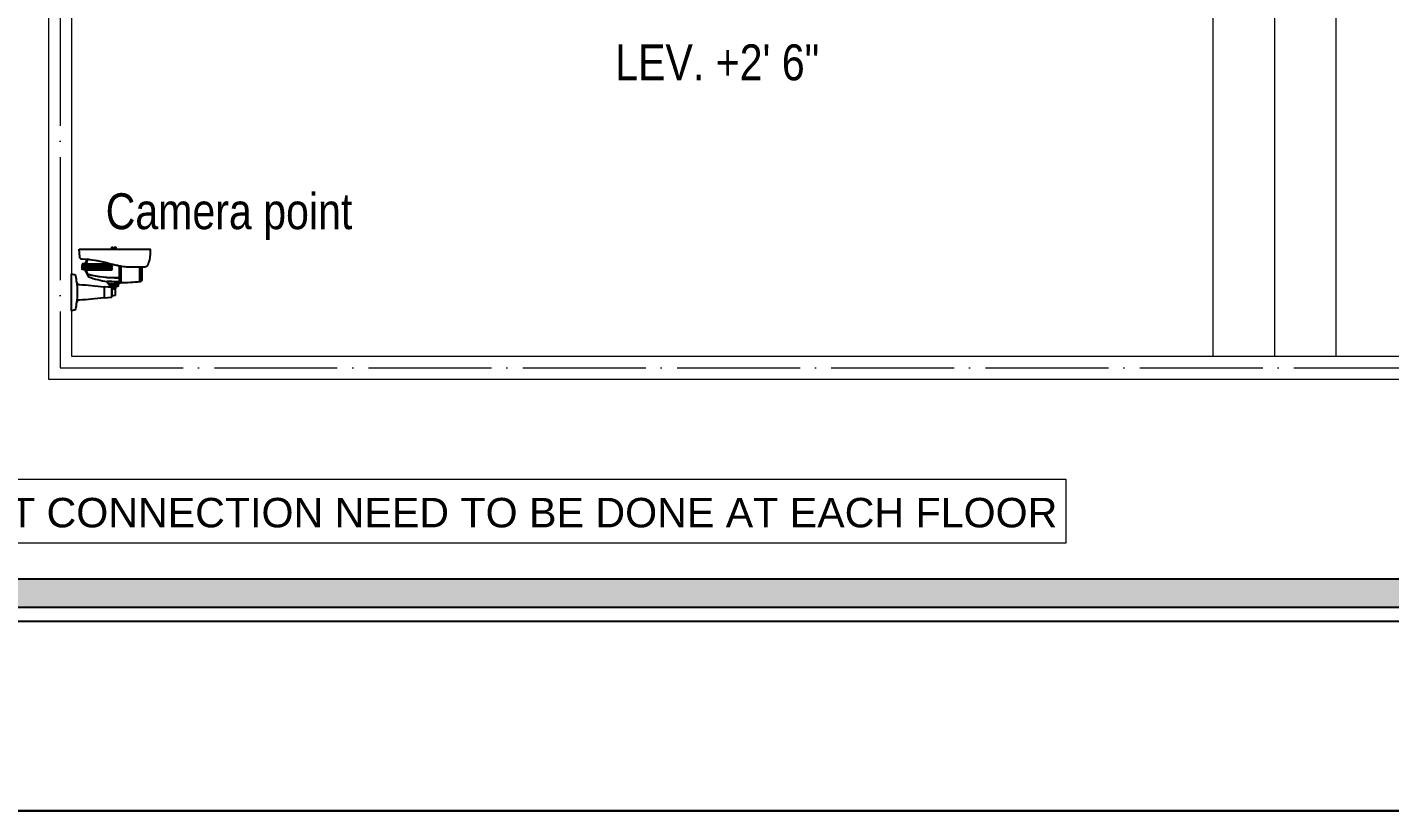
# Model space of a CAD drawing. Header units: millimetres. Extents: x 56222 to 3066687, y -650199 to -121287.
# Drawn here: x 147411.7 to 147677.7, y -180034.6 to -179881.6 of the extents above; entities that cross this region are included whole.
import ezdxf

# ---------------------------------------------------------------- set-up
doc = ezdxf.new("R2010")
doc.units = ezdxf.units.MM
doc.header["$MEASUREMENT"] = 0
doc.linetypes.add('ACAD_ISO04W100', pattern=[30, 24, -3, 0, -3])
doc.linetypes.add('DASHED', pattern=[0.75, 0.5, -0.25])
for name, color, linetype, lineweight in [('Electrical', 84, 'Continuous', 30), ('furniture dimensions', 1, 'DASHED', 0), ('GROUND FLOOR', 7, 'Continuous', 9), ('NAME PLATE', 7, 'Continuous', 25), ('XX~SLAB ( BEAM )~ ( DIM )', 7, 'Continuous', 9)]:
    doc.layers.add(name, color=color, linetype=linetype, lineweight=lineweight)
doc.layers.add('GROUND FLOOR  ( Text )', color=251, linetype='Continuous')
doc.styles.add("Cn_BT_0'-0", font='swissc.ttf')
doc.styles.get("Standard").update_dxf_attribs({"font": 'arial.ttf', "height": 6})

# ---------------------------------------------------------------- blocks, each defined once
blk = doc.blocks.new('LAYOUT FILE')
at = {"layer": 'NAME PLATE', "true_color": 0xd39e00}
h = blk.add_hatch(color=42, dxfattribs=at)
h.paths.add_polyline_path([(3346889.83, -513806.18), (3346889.83, -514260.7), (3347535.56, -514260.7), (3347535.56, -513806.18)])
h.paths.add_polyline_path([(3346894.36, -513810.71), (3347531.03, -513810.71), (3347531.03, -514256.17), (3346894.36, -514256.17)], flags=16)
at = {"layer": 'NAME PLATE', "color": 42, "true_color": 0xd39e00}
for points in [[(3346887.56, -513803.91), (3347537.83, -513803.91), (3347537.83, -514262.96), (3346887.56, -514262.96)], [(3346889.83, -513806.18), (3347535.56, -513806.18), (3347535.56, -514260.7), (3346889.83, -514260.7)], [(3346894.36, -513810.71), (3347531.03, -513810.71), (3347531.03, -514256.17), (3346894.36, -514256.17)]]:
    blk.add_lwpolyline(points, close=True, dxfattribs=at)
blk = doc.blocks.new('HB75_SIDE-WALL')
at = {"color": 30, "lineweight": 0, "true_color": 0xf26722}
for p, q in [((-3.67, 3.73), (-3.67, 3.6)), ((-3.65, 3.73), (-3.65, 3.6)), ((-3.63, 3.73), (-3.63, 3.6)), ((-3.61, 3.73), (-3.61, 3.6)), ((-3.59, 3.73), (-3.59, 3.6)), ((-3.57, 3.73), (-3.57, 3.6)), ((-3.55, 3.73), (-3.55, 3.6)), ((-3.53, 3.73), (-3.53, 3.6)), ((-3.51, 3.69), (-3.51, 3.6)), ((-3.5, 3.69), (-3.5, 3.6)), ((-3.48, 3.69), (-3.48, 3.6)), ((-3.46, 3.69), (-3.46, 3.6)), ((-3.44, 3.73), (-3.44, 3.6)), ((-3.42, 3.73), (-3.42, 3.6)), ((-3.4, 3.73), (-3.4, 3.6)), ((-3.38, 3.73), (-3.38, 3.6)), ((-3.36, 3.73), (-3.36, 3.6)), ((-3.34, 3.73), (-3.34, 3.6)), ((-3.32, 3.73), (-3.32, 3.6)), ((-3.3, 3.73), (-3.3, 3.6)), ((-3.88, 0.67), (-3.88, 0.52)), ((-3.84, 0.67), (-3.84, 0.52)), ((-3.8, 0.67), (-3.8, 0.52)), ((-3.76, 0.67), (-3.76, 0.52)), ((-3.72, 0.67), (-3.72, 0.52)), ((-3.68, 0.67), (-3.68, 0.52)), ((-3.64, 0.67), (-3.64, 0.52)), ((-3.61, 0.67), (-3.61, 0.52)), ((-3.57, 0.67), (-3.57, 0.52)), ((-3.53, 0.67), (-3.53, 0.52)), ((-3.45, 0.67), (-3.45, 0.52)), ((-3.41, 0.67), (-3.41, 0.52)), ((-3.37, 0.67), (-3.37, 0.52)), ((-3.33, 0.67), (-3.33, 0.52)), ((-3.29, 0.67), (-3.29, 0.52)), ((-3.25, 0.67), (-3.25, 0.52)), ((-3.21, 0.67), (-3.21, 0.52)), ((-3.17, 0.67), (-3.17, 0.52)), ((-3.13, 0.67), (-3.13, 0.52)), ((-3.09, 0.67), (-3.09, 0.52))]:
    blk.add_line(p, q, dxfattribs=at)
at = {"color": 30, "true_color": 0xf26722}
blk.add_line((-0.88, 2.33), (-0.88, 1.91), dxfattribs=at)
for points in [[(-0.62, 3.57), (-6.52, 3.57), (-6.52, 3.17, 0.023647), (-6.52, 3.15, 0.073045), (-6.3, 2.24, 0.305112), (-6.07, 2.09), (-4.58, 2.09, 0.030231), (-4.56, 2.09, 0.037695), (-3.04, 2.39, -0.066409), (-0.86, 2.74, 0.383469), (-0.67, 2.93)], [(-1.25, 2.72, -0.048561), (-1.08, 2.19, -0.15646), (-1.08, 2.05, -0.064172), (-1.33, 1.36, -0.183015), (-1.41, 1.29, -0.059758), (-2.94, 0.9, 0.070877), (-3.33, 0.93), (-3.53, 0.91, -0.022912), (-3.96, 0.89), (-3.96, 2.18, 0.023024), (-3.04, 2.39, -0.054644)], [(-3.13, 2.37, -0.006319), (-3.38, 2.3, 0.371824), (-3.32, 2.26), (-1.26, 2.26, 1), (-1.26, 2.37)], [(-1.13, 1.84, 0.018604), (-1.08, 2.05, 0.15646), (-1.08, 2.19, 0.018604), (-1.13, 2.4), (-1.09, 2.4, -0.414214), (-1.06, 2.37), (-1.06, 1.87, -0.414214), (-1.09, 1.84)], [(-0.88, 2.27, -0.414214), (-0.91, 2.24), (-1.06, 2.24), (-1.06, 2.36), (-0.91, 2.36, -0.414214), (-0.88, 2.33)], [(-5.66, 2.09), (-5.66, 0.89, -0.199735), (-5.84, 1.03), (-5.84, 2.09)], [(-4.07, 2.16), (-4.07, 0.81, -0.017519), (-5.66, 0.89), (-5.66, 2.09), (-4.58, 2.09, 0.030231), (-4.56, 2.09, 0.011991)], [(-3.96, 2.18), (-3.96, 0.81, -0.374579), (-4.07, 0.81), (-4.07, 2.16, 0.002666)], [(-1.35, 1.46), (-1.32, 1.49), (-1.38, 1.5, -0.063661), (-3.88, 1.2, 0.062911)], [(-3.32, 2.18), (-1.2, 2.18, -1), (-1.2, 2.07), (-3.32, 2.07, -1)], [(-3.32, 1.99), (-1.26, 1.99, -1), (-1.26, 1.87), (-3.32, 1.87, -1)], [(0, 1.54), (-0.22, 1.48, 0.27722), (-0.31, 1.38, 0.0221), (-0.4, 0.85, -0.362038), (-0.64, 0.64, 0.020914), (-2.66, 0.46, 0.377742), (-2.7, 0.43), (-2.7, -0.43, 0.377742), (-2.66, -0.46, 0.020914), (-0.64, -0.64, -0.362038), (-0.4, -0.85, 0.0221), (-0.31, -1.38, 0.27722), (-0.22, -1.48), (0, -1.54)], [(-1.06, 2), (-0.91, 2, 0.414214), (-0.88, 2.03), (-0.88, 2.21, 0.414214), (-0.91, 2.24), (-1.06, 2.24)], [(-0.88, 1.97, 0.414214), (-0.91, 2), (-1.06, 2), (-1.06, 1.88), (-0.91, 1.88, 0.414214), (-0.88, 1.91)], [(-2.94, 0.9, 0.070877), (-3.33, 0.93), (-3.53, 0.91, -0.022912), (-3.96, 0.89), (-3.96, 0.74, 0.414214), (-3.93, 0.71), (-3.04, 0.71, 0.328756), (-3.01, 0.73), (-2.97, 0.88, -0.293652)], [(-3.34, -0.3), (-3.61, -0.24, -0.354119), (-3.64, -0.2), (-3.64, 0.2, -0.354119), (-3.61, 0.24), (-3.34, 0.3)], [(-3.34, -0.35), (-3.34, 0.35, -0.379778), (-3.31, 0.39), (-2.7, 0.46), (-2.7, -0.46), (-3.31, -0.39, -0.379778)]]:
    blk.add_lwpolyline(points, format="xyb", close=True, dxfattribs=at)
at = {"color": 30, "lineweight": 0, "true_color": 0xf26722, "flags": 128}
for points in [[(-3.53, 3.74), (-3.67, 3.74), (-3.68, 3.73), (-3.53, 3.73)], [(-3.53, 3.69), (-3.53, 3.73), (-3.68, 3.73), (-3.68, 3.6), (-3.29, 3.6), (-3.29, 3.73), (-3.45, 3.73), (-3.45, 3.69)], [(-3.68, 3.6), (-3.67, 3.59), (-3.3, 3.59), (-3.29, 3.6)], [(-3.32, 3.59), (-3.32, 3.57), (-3.65, 3.57), (-3.65, 3.59)], [(-3.64, 3.57), (-3.64, 3.57), (-3.33, 3.57), (-3.33, 3.57)], [(-3.29, 3.73), (-3.3, 3.74), (-3.45, 3.74), (-3.45, 3.73)], [(-3.9, 0.67), (-3.88, 0.69), (-3.09, 0.69), (-3.07, 0.67)], [(-3.9, 0.67), (-3.07, 0.67), (-3.07, 0.52), (-3.9, 0.52)], [(-3.07, 0.52), (-3.09, 0.5), (-3.88, 0.5), (-3.9, 0.52)], [(-3.16, 0.69), (-3.16, 0.71), (-3.82, 0.71), (-3.82, 0.69)], [(-3.16, 0.5), (-3.16, 0.48), (-3.82, 0.48), (-3.82, 0.5)]]:
    blk.add_lwpolyline(points, close=True, dxfattribs=at)
at = {"color": 30, "true_color": 0xf26722}
for points in [[(-1.31, 2.72), (-1.11, 2.18, -0.110268), (-1.11, 2.07), (-1.32, 1.49)], [(-3.33, 0.38, 0.386667), (-3.36, 0.4), (-3.61, 0.4, 0.423228), (-3.64, 0.37), (-3.61, 0.24)]]:
    blk.add_lwpolyline(points, format="xyb", dxfattribs=at)
blk.add_lwpolyline([(-3.61, 0.4), (-3.61, 0.48), (-3.36, 0.48), (-3.36, 0.4)], close=True, dxfattribs=at)
blk.add_lwpolyline([(-3.35, 0.29), (-3.34, 0.33)], dxfattribs=at)
blk.add_arc((5.68, 0), 6.15, 172.0418, 187.9582, dxfattribs=at)

msp = doc.modelspace()

# ---------------------------------------------------------------- linework, layer by layer
at = {"layer": 'furniture dimensions', "color": 18, "linetype": 'Continuous', "lineweight": 0, "ltscale": 10, "true_color": 0x000000}
msp.add_lwpolyline([(147614.4494, -179982.3346), (147340.4285, -179982.3346), (147340.4285, -179969.8454), (147614.4494, -179969.8454)], close=True, dxfattribs=at)
at = {"layer": 'GROUND FLOOR'}
for p, q in [((147415.9097, -179483.3531), (147415.9097, -179950.3531)), ((147420.4097, -179487.8531), (147420.4097, -179945.8531)), ((147643.1597, -179833.6031), (147643.1597, -179945.8531)), ((147655.1597, -179833.6031), (147655.1597, -179945.8531)), ((147667.1597, -179833.6031), (147667.1597, -179945.8531)), ((147420.4097, -179945.8531), (147916.1597, -179945.8531)), ((147415.9097, -179950.3531), (147916.1597, -179950.3531))]:
    msp.add_line(p, q, dxfattribs=at)
at = {"layer": 'GROUND FLOOR', "color": 1, "linetype": 'ACAD_ISO04W100'}
msp.add_lwpolyline([(147916.1597, -179485.6031), (147418.1597, -179485.6031), (147418.1597, -179948.1031), (147916.1597, -179948.1031)], dxfattribs=at)
at = {"layer": 'XX~SLAB ( BEAM )~ ( DIM )', "color": 3, "lineweight": 30}
msp.add_lwpolyline([(150043.8659, -179381.5104), (147260.9808, -179381.5104), (147260.9808, -180034.5679), (150043.8659, -180034.5679)], close=True, dxfattribs=at)

# ---------------------------------------------------------------- block references
at = {"xscale": -2.354985362837176, "yscale": 2.354985362837176, "zscale": 2.354985362837176}
msp.add_blockref('HB75_SIDE-WALL', (147420.4097, -179933.3804), dxfattribs=at)
at = {"layer": 'NAME PLATE', "lineweight": 0, "xscale": 1.209046105522275, "yscale": 1.209046105522275, "zscale": 1.209046105522275}
msp.add_blockref('LAYOUT FILE', (-3899217.8958, 441770.0273, 0.1256), dxfattribs=at)

# ---------------------------------------------------------------- texts
at = {"layer": 'Electrical', "color": 0, "transparency": 33554687}
msp.add_text('NOTE: WIFI POINT CONNECTION NEED TO BE DONE AT EACH FLOOR', height=5.7509, dxfattribs=at).set_placement((147342.77, -179979.2555, -0.1315))
at = {"layer": 'GROUND FLOOR  ( Text )', "color": 1, "char_height": 7, "attachment_point": 5, "style": "Cn_BT_0'-0"}
for s, insert in [('LEV. +2\' 6"', (147546.403, -179888.5345)), ('Camera point', (147451.1214, -179918.6109))]:
    msp.add_mtext(s, dxfattribs=dict(at, insert=insert))

doc.saveas('drawing.dxf')
